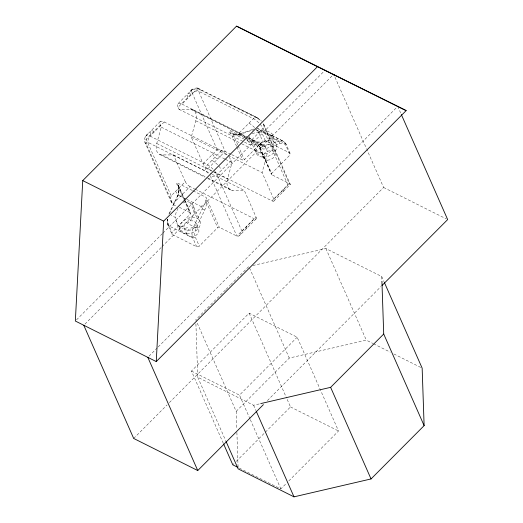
<?xml version="1.0" encoding="UTF-8"?>
<svg xmlns="http://www.w3.org/2000/svg" width="523" height="523" viewBox="0 0 523 523"><rect width="100%" height="100%" fill="white"/><g stroke="black" fill="none" stroke-linecap="round" stroke-linejoin="round"><path stroke-width="0.39" stroke-dasharray="2.62 1.96" d="M168.89 214.142L178.225 194.34L179.049 190.163L179.003 191.039L178.526 185.979L178.997 188.221L183.861 199.256M256.107 218.941L239.743 235.37L238.2 236.233L236.834 236.063L219.307 227.283A1.216 0.837 -23.8 0 0 217.66 227.662L199.289 246.111L196.655 246.725L172.047 234.389L168.125 225.498L168.053 223.537A10.218 6.453 -63.4 0 1 167.465 219.17L167.393 221.052L167.419 220.373M167.465 219.17L167.438 222.857L168.125 225.498L192.732 237.834L196.655 246.725M249.327 136.431L249.478 137.882L256.375 153.514M227.132 154.985A9.728 3.491 44.9 0 0 221.53 150.702L164.215 121.977A9.728 3.491 44.9 0 0 160.326 125.069L161.241 127.154L156.75 143.465A12.16 7.682 -63.4 0 0 161.79 154.9L173.499 154.945L185.286 181.664L171.184 195.824C169.779 199.943 171.367 205.225 176.434 205.794M211.508 170.557L207.866 168.733A4.864 1.746 44.9 0 1 203.068 163.81L191.281 137.085L195.772 120.774A12.16 7.682 -63.4 0 0 190.732 109.34L179.023 109.3L178.101 107.215L192.203 93.055A9.728 3.491 44.9 0 1 196.092 89.969A4.864 3.073 -63.4 0 1 200.721 89.982L258.035 118.701A4.864 1.746 44.9 0 1 261.441 121.513M239.743 235.37L241.986 231.303L256.08 217.143L244.3 190.424L232.591 190.379A12.16 7.682 -63.4 0 1 227.551 178.944L232.042 162.633L231.127 160.548A9.728 3.491 44.9 0 0 229.061 157.201M214.417 172.015L271.921 200.832A4.864 1.746 44.9 0 0 273.869 199.289L262.082 172.564L266.573 156.253A12.16 7.682 -63.4 0 0 261.533 144.819L247.667 137.869M169.452 213.606L177.611 196.589A10.002 7.753 -65.9 0 0 178.219 195.066L186.247 199.086M186.979 199.453L203.022 207.494A10.002 7.753 -65.9 0 0 202.218 208.919L193.726 226.649A12.16 7.682 -63.4 0 0 192.732 237.834L195.367 237.22A10.218 6.453 -63.4 0 1 196.197 227.825L204.696 210.102A11.676 7.374 -63.4 0 0 206.304 201.904L206.18 200.557M273.889 201.08L290.311 184.377L263.108 123.121M178.023 208.161L175.918 213.109L175.401 217.463L171.211 215.365M160.28 121.486L146.185 135.64L148.192 133.633C145.237 135.555 143.426 139.393 145.08 142.707L171.426 202.466M178.062 103.626L192.157 89.472L194.281 88.224L197.21 88.041M160.326 125.069L146.224 139.223A4.864 3.341 -23.8 0 0 146.394 144.132L172.78 203.963L190.078 186.593L194.451 188.777M164.215 121.977L150.114 136.137A9.728 3.491 44.9 0 0 146.224 139.223L171.184 195.824M178.101 107.215A9.728 3.491 44.9 0 1 181.991 104.123L196.092 89.969L253.407 118.688A9.728 3.491 44.9 0 1 262.997 128.534L287.964 185.129L290.252 184.645M203.068 163.81L217.163 149.65L223.602 150.729L231.009 154.285M221.53 150.702L207.428 164.856A4.864 3.073 -63.4 0 0 205.65 171.309A4.864 1.746 44.9 0 1 208.827 173.845M181.991 104.123L239.305 132.849L253.407 118.688A4.864 3.073 -63.4 0 1 258.035 118.701M207.866 168.733L225.165 151.356L198.773 91.525A4.864 1.746 44.9 0 1 200.721 89.982M231.127 160.548L217.025 174.702A4.864 3.341 -23.8 0 1 210.449 176.231A4.864 1.746 44.9 0 0 210.2 175.728M261.533 144.819L249.824 144.779L248.902 142.694L262.997 128.534A4.864 3.341 -23.8 0 0 262.834 123.624L289.226 183.455L290.252 184.227M76.489 319.873L162.287 233.709M162.869 233.134L324.097 71.213M172.047 234.389L171.975 232.428L190.352 213.979A1.216 0.837 -23.8 0 0 190.313 212.75L184.521 199.616M231.741 154.651L242.698 160.143A1.216 0.837 -23.8 0 0 244.339 159.757L262.716 141.302L265.344 140.694L289.958 153.023L290.023 154.991L271.653 173.44A1.216 0.837 -23.8 0 0 271.692 174.669L289.226 183.455L271.921 200.832M84.922 324.097L161.502 247.189M162.084 246.608L332.53 75.436M256.08 217.143A4.864 1.746 44.9 0 1 254.139 218.692L236.834 236.063L210.449 176.231M273.869 199.289L287.964 185.129M148.977 356.202L157.613 347.527M158.188 346.945L397.16 106.96M225.452 289.951L195.772 319.762L236.174 411.366L236.782 429.18M226.028 289.382L230.022 285.368M230.591 284.793L248.856 266.449M223.295 443.256L191.451 371.055L249.118 313.14L297.162 337.211L338.531 431.004L287.14 482.611M133.692 438.451L167.092 404.907M169.393 402.592L383.601 187.476L366.852 149.493M250.001 418.949L239.495 395.133L297.162 337.211M236.174 411.366L289.258 358.059L366.296 340.153L372.827 343.421M267.423 400.579L380.862 286.656M232.813 464.842L233.958 463.698M236.239 461.404L290.487 406.927L286.879 398.742M239.364 468.124L280.858 488.92L286.571 483.187M246.843 138.235L238.815 134.215A12.663 10.048 -66.8 0 1 231.637 132.652L232.983 134.006A11.676 7.374 -63.4 0 0 238.612 134.927L240.09 133.849L253.459 129.122M254.204 128.861L252.727 129.946L238.612 134.927M183.011 203.029C186.332 200.636 191.634 201.532 193.144 205.598L199.923 220.974M252.191 133.679L256.263 132.424L260.487 132.012L256.296 129.913M247.569 138.602L263.618 146.643A10.002 4.249 4.1 0 1 264.697 146.179L278.818 141.197A12.16 7.682 -63.4 0 1 286.035 144.132L289.958 153.023M258.735 145.688L260.251 147.649A11.676 7.374 -63.4 0 0 265.919 148.61L280.04 143.629A10.218 6.453 -63.4 0 1 286.101 146.094L290.023 154.991M238.815 134.215L240.09 133.849A10.002 4.249 4.1 0 1 238.815 134.215L235.932 134.404L233.238 133.64L245.47 139.759M256.348 129.9A10.218 6.453 -63.4 0 1 258.793 132.411L261.422 131.803L286.035 144.132L286.101 146.094M252.825 265.527L325.894 248.549L381.751 276.543L384.052 281.753M195.909 323.809L197.733 377.253L253.596 405.247L259.944 403.769M197.55 88.106L256.754 117.466M196.753 87.956L197.962 88.184M263.187 132.234L268.914 134.104L283.466 141.302L286.035 144.132M257.434 128.508L272.437 136.026L276.242 144.328M249.478 137.882C255.093 143.583 266.776 143.465 272.529 138.046L278.818 141.197L280.04 143.629M202.224 208.925L204.696 210.102M196.197 227.825L187.443 223.498C192.601 219.431 195.576 211.926 193.144 205.598M273.516 141.681L270.515 134.869L283.466 141.302M228.629 103.377L257.153 117.649L261.572 121.153M383.601 187.476L446.204 218.843M192.863 109.791L247.608 137.222M248.333 137.588L263.664 145.27M190.732 109.34L246.934 137.503M244.725 137.856L229.499 130.227L236.586 146.277M245.45 138.216L258.499 144.753L271.692 174.669M246.908 140.478L260.049 147.081L259.225 146.453M179.023 109.3L249.824 144.779M195.772 120.774L241.031 143.452M241.757 143.818L266.573 156.253M191.281 137.085L262.082 172.564M161.241 127.154L224.746 158.972M225.472 159.338L232.042 162.633M156.75 143.465L212.953 171.629M213.678 171.995L227.551 178.944M173.499 154.945L211.455 173.963M212.181 174.329L244.3 190.424M146.394 144.132A4.864 1.746 44.9 0 1 148.336 142.589L205.65 171.309M161.79 154.9L207.043 177.578M207.775 177.944L232.591 190.379M159.659 154.455L204.911 177.134M207.834 178.591L230.46 189.934M195.177 189.143L254.139 218.692M192.34 190.464L177.12 182.834L184.194 198.884M193.065 190.823L206.114 197.361L219.307 227.283M179.356 207.258L190.313 212.75M373.553 343.788L390.236 352.149M393.865 353.966L420.708 367.421M290.487 406.927L338.531 431.004M191.451 371.055L239.495 395.133M270.515 134.869L271.705 135.503M177.611 196.589L177.382 196.413A11.676 7.374 -63.4 0 0 178.997 188.221M260.251 147.649L271.653 173.44M264.697 146.179L265.919 148.61M397.735 106.378L401.023 113.831M334.995 77.26L366.525 148.748M325.894 248.549L366.296 340.153M272.313 146.597A6.446 4.426 -23.8 0 1 264.501 153.736A6.446 4.426 -23.8 0 1 262.108 146.427A6.446 4.426 -23.8 0 1 272.313 146.597L275.17 153.082M265.344 140.694L261.422 131.803A12.16 7.682 -63.4 0 0 257.381 128.501M258.793 132.411L262.716 141.302M259.813 148.127L271.359 174.296M260.297 151.219L263.147 157.691M252.034 140.138L259.101 156.161M232.983 134.006L237.847 145.041M238.174 145.78L244.339 159.757M236.906 147.009L242.698 160.143M217.163 149.65L192.203 93.055A4.864 3.341 -23.8 0 1 198.773 91.525M241.986 231.303L217.025 174.702A9.728 3.491 44.9 0 0 207.428 164.856L150.114 136.137A4.864 3.073 -63.4 0 0 148.336 142.589M249.517 267.939L289.258 358.059M206.304 201.904L217.66 227.662M249.118 313.14L286.545 397.996M190.13 202.303L197.197 218.326M195.994 223.243A6.446 4.426 -23.8 0 1 188.182 230.375A6.446 4.426 -23.8 0 1 185.789 223.073A6.446 4.426 -23.8 0 1 195.994 223.243L198.851 229.734M184.874 200.034L177.957 184.338L178.591 186.188M185.149 200.655L190.647 213.123M184.188 199.995L190.352 213.979M195.367 237.22L199.289 246.111M183.978 227.865L186.829 234.33M179.775 225.988L182.782 232.8M253.596 405.247L255.891 410.457M168.053 223.537L171.975 232.428M250.327 419.694L280.858 488.92M197.733 377.253L225.655 440.556M180.056 230.159L175.767 220.026M206.101 199.799L206.173 200.492M381.751 276.543L381.921 281.4M236.893 432.423L238.109 468.046M187.711 97.559A9.728 3.491 44.9 0 1 191.601 94.473M248.922 123.193A9.728 3.491 44.9 0 1 258.512 133.038M217.476 159.077A4.864 1.746 44.9 0 1 212.678 154.154M283.479 189.633A4.864 1.746 44.9 0 1 281.537 191.176M266.946 134.444A7.838 0.543 23.4 0 1 268.332 135.084M266.867 131.044A7.838 3.694 16.6 0 1 273.045 135.012M268.345 138.34A13.356 3.511 -5.9 0 1 270.685 138.667M260.84 145.204A12.055 5.472 -16.4 0 1 258.865 144.551M231.251 133.79A12.055 9.689 -78.4 0 1 228.374 131.789M260.232 130.319A13.343 12.127 23.5 0 1 266.789 131.423M263.716 146.231A12.663 5.315 -58.2 0 1 259.186 146.512M239.305 132.849A9.728 3.491 44.9 0 1 244.908 137.131M246.836 139.347A9.728 3.491 44.9 0 1 248.902 142.694M150.709 134.718A9.728 3.491 44.9 0 1 154.599 131.633M211.92 160.352A9.728 3.491 44.9 0 1 221.51 170.197M180.468 196.243A4.864 1.746 44.9 0 1 175.669 191.32M246.47 226.799A4.864 1.746 44.9 0 1 244.529 228.342M190.078 186.593A4.864 1.746 44.9 0 1 185.286 181.664M183.253 226.152A7.838 5.276 74.5 0 1 179.84 225.603M179.618 226.518A7.838 6.825 -77.1 0 1 175.99 223.543M187.587 227.407A13.356 8.067 -65.5 0 1 182.422 228.361M168.125 225.498A12.16 7.682 -63.4 0 1 167.517 219.451M202.002 205.369A12.055 0.601 -83.7 0 1 201.956 205.814M176.493 183.318A12.055 9.832 -75.9 0 1 177.5 186.371M177.075 222.563A13.343 12.48 19.4 0 1 175.29 217.47M178.402 186.057A12.663 9.362 -78 0 1 178.121 195.027M205.801 199.989A12.663 5.688 -53.4 0 1 202.676 207.37M192.157 89.472L189.679 91.97L192.157 89.472M263.246 157.096A10.944 7.518 -23.8 0 0 276.504 144.976A10.944 7.518 -23.8 0 0 259.173 144.681A10.944 7.518 -23.8 0 0 263.246 157.096M267.436 160.201A6.446 4.426 -23.8 0 0 275.15 153.01A6.446 4.426 -23.8 0 0 264.899 152.945A6.446 4.426 -23.8 0 0 267.436 160.201M186.92 233.742A10.944 7.518 -23.8 0 0 200.185 221.621A10.944 7.518 -23.8 0 0 182.854 221.327A10.944 7.518 -23.8 0 0 186.92 233.742M191.117 236.847A6.446 4.426 -23.8 0 0 198.825 229.656A6.446 4.426 -23.8 0 0 188.581 229.59A6.446 4.426 -23.8 0 0 191.117 236.847"/><path stroke-width="0.78" d="M82.745 180.598L75.338 321.03L156.253 361.583L406.162 110.608L236.54 26.15L82.745 180.598L163.66 221.144L156.253 361.583M163.66 221.144L317.454 66.696L406.162 110.608M83.772 325.254L133.692 438.451L197.753 470.55L263.396 404.625M382.019 285.499L447.662 219.575L401.35 114.576M260.742 403.586L330.628 387.34L383.712 334.027L381.921 281.4M225.982 441.301L238.135 468.856L293.998 496.85L371.036 478.944L424.12 425.637L422.153 368.146L384.379 282.498M236.54 26.15L317.454 66.696M237.913 467.399L232.813 464.842L223.622 444.001M333.681 74.279L334.334 75.77M383.712 334.027L424.12 425.637M330.628 387.34L371.036 478.944M256.224 411.202L293.998 496.85M147.826 357.353L197.753 470.55"/></g></svg>
